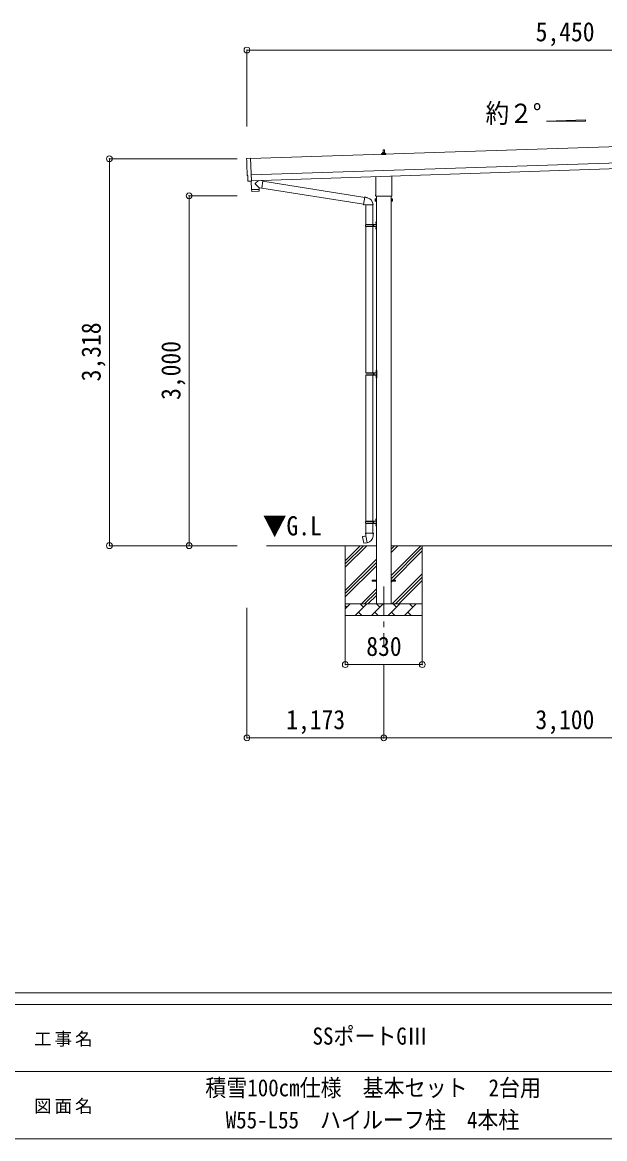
# Model space of a CAD drawing. Units: millimetres at full size, sheet at 1:50; some dimension numbers follow another scale. Extents: x -14053 to 14053, y -9700 to 9700.
# Drawn here: x -717 to 4276, y -9700 to -128 of the extents above; entities that cross this region are included whole.
import ezdxf
from ezdxf.enums import TextEntityAlignment as Align

# ---------------------------------------------------------------- set-up
doc = ezdxf.new("R2010")
doc.units = ezdxf.units.MM
doc.header["$LTSCALE"] = 50
doc.header["$PDMODE"] = 32
doc.header["$PDSIZE"] = 50
doc.linetypes.add('CHAIN1', pattern=[8, 5, -1, 1, -1])
for name, color, linetype, lineweight in [('0-0_0', 7, 'Continuous', 9), ('0-1_Defpoints', 4, 'Continuous', 9), ('0-2_TEXT1', 7, 'Continuous', 9), ('0-6_PARTS1', 6, 'Continuous', 9), ('F-0', 7, 'Continuous', 9)]:
    doc.layers.add(name, color=color, linetype=linetype, lineweight=lineweight)
doc.styles.add('ＭＳ ゴシック', font='')
doc.styles.get('ＭＳ ゴシック').set_extended_font_data('MS Gothic')

msp = doc.modelspace()

# ---------------------------------------------------------------- linework, layer by layer
at = {"layer": '0-0_0'}
for p, q in [((2319.54, -4615.22), (1375.38, -4615.22)), ((2052.04, -4615.22), (2052.04, -5215.22)), ((2052.04, -4800.27), (2237.09, -4615.22)), ((2052.04, -4771.98), (2208.8, -4615.22)), ((2052.04, -4743.7), (2180.52, -4615.22)), ((5419.54, -4615.22), (2444.54, -4615.22)), ((2444.54, -4870.32), (2699.63, -4615.22)), ((2444.54, -4672.33), (2501.64, -4615.22)), ((2444.54, -4644.04), (2473.36, -4615.22)), ((2444.54, -4898.6), (2712.04, -4631.1)), ((2444.54, -4926.89), (2712.04, -4659.39)), ((2712.04, -4615.22), (2712.04, -5215.22)), ((2052.04, -4998.26), (2319.54, -4730.76)), ((2052.04, -5026.54), (2319.54, -4759.04)), ((2052.04, -5054.83), (2319.54, -4787.33)), ((2454.19, -5115.22), (2712.04, -4857.38)), ((2482.48, -5115.22), (2712.04, -4885.66)), ((2510.76, -5115.22), (2712.04, -4913.94)), ((2189.63, -5115.22), (2319.54, -4985.32)), ((2217.92, -5115.22), (2319.54, -5013.6)), ((2246.2, -5115.22), (2319.54, -5041.89)), ((2052.04, -5115.22), (2712.04, -5115.22)), ((2052.04, -5158.11), (2094.93, -5115.22)), ((2066.38, -5143.77), (2052.04, -5129.43)), ((2136.35, -5215.22), (2236.35, -5115.22)), ((2207.8, -5143.77), (2179.24, -5115.22)), ((2277.77, -5215.22), (2377.77, -5115.22)), ((2349.22, -5143.77), (2320.66, -5115.22)), ((2419.19, -5215.22), (2519.19, -5115.22)), ((2490.64, -5143.77), (2462.09, -5115.22)), ((2560.61, -5215.22), (2660.61, -5115.22)), ((2632.06, -5143.77), (2603.51, -5115.22)), ((2708.75, -5115.22), (2712.04, -5111.93)), ((2712.04, -5215.22), (2052.04, -5215.22)), ((2164.9, -5186.67), (2193.46, -5215.22)), ((2306.32, -5186.67), (2334.88, -5215.22)), ((2447.75, -5186.67), (2476.3, -5215.22)), ((2589.17, -5186.67), (2617.72, -5215.22))]:
    msp.add_line(p, q, dxfattribs=at)
at = {"layer": '0-1_Defpoints'}
for p, q in [((6623.4, -1117.14), (1240.39, -1296.57)), ((2376.04, -1245.96), (2376.76, -1222.43)), ((2377.76, -1221.46), (2386.31, -1221.46)), ((2387.31, -1222.43), (2388.04, -1245.96)), ((1245.05, -1436.49), (6628.06, -1257.06)), ((1246.72, -1486.47), (6629.73, -1307.03)), ((2363.79, -1261.46), (2363.79, -1253.74)), ((2400.29, -1261.46), (2363.79, -1261.46)), ((2364.17, -1252.96), (2399.9, -1252.96)), ((2364.55, -1252.77), (2371.27, -1251.14)), ((2371.65, -1250.96), (2392.42, -1250.96)), ((2372.04, -1250.17), (2372.04, -1245.96)), ((2373.04, -1245.96), (2391.04, -1245.96)), ((2392.04, -1250.17), (2392.04, -1245.96)), ((2399.52, -1252.77), (2392.8, -1251.14)), ((2400.29, -1261.46), (2400.29, -1253.74)), ((1227.22, -1490.89), (1220.3, -1490.76)), ((2313.74, -1605.45), (2313.74, -1450.9)), ((2450.34, -1446.35), (2450.34, -1605.45)), ((2312.04, -1614.22), (2312.04, -1608.72)), ((2449.97, -1617.72), (2314.1, -1617.72)), ((2319.54, -1617.72), (2319.54, -5115.22)), ((2444.54, -5115.22), (2444.54, -1617.72)), ((2452.04, -1608.72), (2452.04, -1614.22)), ((2308.04, -1643.72), (2308.79, -1642.4)), ((2308.04, -1643.72), (2308.04, -1660.72)), ((2308.04, -1660.72), (2308.79, -1662.03)), ((2315.04, -1647.31), (2308.79, -1647.31)), ((2315.04, -1657.13), (2308.79, -1657.13)), ((2315.04, -1662.03), (2308.79, -1662.03)), ((2317.54, -1661.42), (2315.04, -1661.42)), ((2446.54, -1661.42), (2449.04, -1661.42)), ((2449.04, -1647.31), (2455.28, -1647.31)), ((2449.04, -1657.13), (2455.28, -1657.13)), ((2449.04, -1662.03), (2455.28, -1662.03)), ((2456.04, -1643.72), (2455.28, -1642.4)), ((2456.04, -1660.72), (2455.28, -1662.03)), ((2456.04, -1643.72), (2456.04, -1660.72)), ((2282.04, -4910.72), (2319.54, -4910.72)), ((2282.04, -4919.72), (2282.04, -4910.72)), ((2282.04, -4919.72), (2319.54, -4919.72)), ((2444.54, -4910.72), (2482.04, -4910.72)), ((2444.54, -4919.72), (2482.04, -4919.72)), ((2482.04, -4919.72), (2482.04, -4910.72))]:
    msp.add_line(p, q, dxfattribs=at)
at = {"layer": '0-1_Defpoints', "color": 7, "linetype": 'CHAIN1'}
msp.add_line((2382.04, -4965.22), (2382.04, -5465.22), dxfattribs=at)
at = {"layer": '0-1_Defpoints'}
for points in [[(1208.72, -1294.19), (1240.22, -1291.49), (1246.81, -1489.23)], [(1217.36, -1487.86), (1215.79, -1440.86), (1215.19, -1440.88)], [(1227.96, -1490.59), (1228.6, -1489.94), (1246.85, -1490.23)], [(2315.04, -1662.03), (2315.04, -1642.4), (2308.79, -1642.4)], [(2315.04, -1661.42), (2315.04, -1643.02), (2317.54, -1643.02)], [(2449.04, -1661.42), (2449.04, -1643.02), (2446.54, -1643.02)], [(2449.04, -1662.03), (2449.04, -1642.4), (2455.28, -1642.4)]]:
    msp.add_lwpolyline(points, dxfattribs=at)
for points in [[(2317.54, -1662.72), (2317.54, -1641.72), (2319.54, -1641.72), (2319.54, -1662.72)], [(2446.54, -1662.72), (2446.54, -1641.72), (2444.54, -1641.72), (2444.54, -1662.72)]]:
    msp.add_lwpolyline(points, close=True, dxfattribs=at)
for centre, radius, start, end in [((2376.12, -1246.59), 4.13, 90, 171.17633), ((2377.76, -1222.46), 1, 90, 178.60509), ((2385.37, -1245.96), 4.83, 133.60282, 180), ((2378.7, -1245.96), 4.83, 0, 46.39718), ((2386.31, -1222.46), 1, 1.39491, 90), ((2387.95, -1246.59), 4.13, 8.82367, 90), ((2364.79, -1253.74), 1, 103.62699, 180), ((2371.04, -1250.17), 1, 283.62699, 0), ((2373.04, -1246.96), 1, 90, 180), ((2391.04, -1246.96), 1, 0, 90), ((2393.04, -1250.17), 1, 180, 256.37301), ((2399.29, -1253.74), 1, 0, 76.37301), ((2316.04, -1608.72), 4, 125.09963, 180), ((2316.04, -1614.22), 4, 180, 194.47751), ((2316.04, -1614.22), 4, 194.47751, 241.04498), ((2448.04, -1614.22), 4, 298.95502, 345.52249), ((2448.04, -1608.72), 4, 0, 54.90037), ((2448.04, -1614.22), 4, 345.52249, 0), ((2312.38, -1644.86), 4.34, 145.61575, 214.38425), ((2324.28, -1652.22), 16.24, 162.41205, 197.58795), ((2312.38, -1659.58), 4.34, 145.61575, 214.38425), ((2439.79, -1652.22), 16.24, 342.41205, 17.58795), ((2451.69, -1644.86), 4.34, 325.61575, 34.38425), ((2451.69, -1659.58), 4.34, 325.61575, 34.38425)]:
    msp.add_arc(centre, radius, start, end, dxfattribs=at)
for centre, major_axis, ratio, start_param, end_param in [((1208.98, -1297.18), (-3, -0.1), 0.99863, 4.7647489, 6.2979817), ((-3551.89, -1526.34), (4760.73, 158.69), 0.99863, 6.2686928, 6.2979817), ((1215.05, -1436.48), (-4.4, -0.15), 0.99863, 6.2686928, 7.8539816), ((1220.36, -1487.75), (-2.11, -2.14), 0.9974, 5.5252311, 7.0411395), ((1227.25, -1489.89), (-0.704, -0.714), 0.9974, 0.7579542, 1.5707963)]:
    msp.add_ellipse(centre, major_axis=major_axis, ratio=ratio, start_param=start_param, end_param=end_param, dxfattribs=at)
at = {"layer": '0-2_TEXT1'}
for p, q in [((1246.81, -1489.23), (1246.85, -1490.23)), ((1312.38, -1547.3), (1280.89, -1514.78)), ((1308.14, -1484.42), (1280.92, -1507.45)), ((1345.83, -1487.71), (1319.91, -1484.03)), ((1345.83, -1487.71), (1336.86, -1550.78)), ((1346.06, -1489.62), (2218.17, -1628.47)), ((1248.85, -1562.44), (1249.51, -1575.47)), ((1310.12, -1576.4), (1252.61, -1578.32)), ((1253.32, -1561.29), (1253.37, -1562.29)), ((1308.29, -1559.46), (1308.3, -1560.46)), ((1312.38, -1547.3), (1336.86, -1550.78)), ((1312.38, -1547.3), (1312.78, -1559.31)), ((1336.63, -1548.87), (2207.74, -1687.56)), ((2218.49, -1626.65), (2212.95, -1658.02)), ((2218.49, -1626.65), (2219.63, -1624.67)), ((2219.63, -1624.67), (2223.19, -1625.3)), ((2223.19, -1625.3), (2223.61, -1627.65)), ((2207.42, -1689.38), (2212.95, -1658.02)), ((2207.42, -1689.38), (2207.82, -1691.64)), ((2207.42, -1689.38), (2212.58, -1690.2)), ((2207.82, -1691.64), (2211.38, -1692.26)), ((2211.38, -1692.26), (2212.58, -1690.2)), ((2212.58, -1690.2), (2227.18, -1692.51)), ((2227.18, -1692.51), (2229.39, -1691.53)), ((2289.68, -1691.92), (2228.5, -1691.92)), ((2229.54, -1691.92), (2229.54, -1861.22)), ((2238.12, -1630.47), (2239.81, -1632.1)), ((2239.81, -1632.1), (2241.92, -1632.55)), ((2289.54, -1691.92), (2289.54, -1861.22)), ((2226.54, -1863.22), (2276.87, -1863.22)), ((2226.54, -1877.22), (2276.87, -1877.22)), ((2227.54, -1861.22), (2313.54, -1861.22)), ((2227.54, -1861.22), (2227.54, -1863.22)), ((2227.54, -1879.22), (2227.54, -1877.22)), ((2227.54, -1879.22), (2313.54, -1879.22)), ((2229.54, -1879.22), (2229.54, -3133.72)), ((2286.54, -1861.22), (2286.54, -1865.72)), ((2286.54, -1865.72), (2288.54, -1865.72)), ((2286.54, -1879.22), (2286.54, -1874.72)), ((2286.54, -1874.72), (2288.54, -1874.72)), ((2288.54, -1865.72), (2288.54, -1870.22)), ((2288.54, -1874.72), (2288.54, -1870.22)), ((2289.54, -1879.22), (2289.54, -3133.72)), ((2294.54, -1861.22), (2294.54, -1870.22)), ((2294.54, -1865.72), (2297.54, -1865.72)), ((2294.54, -1879.22), (2294.54, -1870.22)), ((2294.54, -1874.72), (2297.54, -1874.72)), ((2297.54, -1865.72), (2297.54, -1870.22)), ((2297.54, -1874.72), (2297.54, -1870.22)), ((2313.23, -1844.07), (2315.28, -1845.07)), ((2313.23, -1892.07), (2315.28, -1893.07)), ((2314.5, -1842.07), (2315.14, -1842.07)), ((2314.5, -1842.07), (2314.5, -1850.37)), ((2314.5, -1850.37), (2315.14, -1850.37)), ((2314.5, -1890.07), (2315.14, -1890.07)), ((2314.5, -1890.07), (2314.5, -1898.37)), ((2314.5, -1898.37), (2315.14, -1898.37)), ((2315.14, -1842.07), (2315.14, -1850.37)), ((2315.14, -1842.07), (2315.54, -1842.47)), ((2315.14, -1850.37), (2315.54, -1849.97)), ((2315.14, -1890.07), (2315.14, -1898.37)), ((2315.14, -1890.07), (2315.54, -1890.47)), ((2315.14, -1898.37), (2315.54, -1897.97)), ((2315.28, -1845.07), (2315.89, -1846.22)), ((2315.28, -1893.07), (2315.89, -1894.22)), ((2315.54, -1838.22), (2318.54, -1836.72)), ((2315.54, -1838.22), (2315.54, -1870.22)), ((2315.54, -1842.47), (2315.54, -1849.97)), ((2315.54, -1902.22), (2315.54, -1870.22)), ((2315.54, -1890.47), (2315.54, -1897.97)), ((2315.54, -1902.22), (2318.54, -1903.72)), ((2318.54, -1836.72), (2318.54, -1870.22)), ((2318.54, -1836.72), (2319.54, -1836.72)), ((2318.54, -1903.72), (2318.54, -1870.22)), ((2318.54, -1903.72), (2319.54, -1903.72)), ((2319.54, -1836.72), (2319.54, -1870.22)), ((2319.54, -1903.72), (2319.54, -1870.22)), ((2229.04, -3135.72), (2279.37, -3135.72)), ((2229.04, -3149.72), (2279.37, -3149.72)), ((2229.54, -3151.71), (2229.54, -4406.22)), ((2230.04, -3133.72), (2316.04, -3133.72)), ((2230.04, -3151.72), (2316.04, -3151.72)), ((2289.04, -3133.72), (2289.04, -3138.22)), ((2289.04, -3138.22), (2291.04, -3138.22)), ((2289.04, -3151.72), (2289.04, -3147.22)), ((2289.04, -3147.22), (2291.04, -3147.22)), ((2289.54, -3151.71), (2289.54, -4406.22)), ((2291.04, -3138.22), (2291.04, -3142.72)), ((2291.04, -3147.22), (2291.04, -3142.72)), ((2297.04, -3133.72), (2297.04, -3142.72)), ((2297.04, -3138.22), (2300.04, -3138.22)), ((2297.04, -3151.72), (2297.04, -3142.72)), ((2297.04, -3147.22), (2300.04, -3147.22)), ((2300.04, -3138.22), (2300.04, -3142.72)), ((2300.04, -3147.22), (2300.04, -3142.72)), ((2315.73, -3116.57), (2317.78, -3117.57)), ((2317, -3114.57), (2317.64, -3114.57)), ((2317, -3114.57), (2317, -3122.87)), ((2317, -3122.87), (2317.64, -3122.87)), ((2317.64, -3114.57), (2317.64, -3122.87)), ((2317.64, -3114.57), (2318.04, -3114.97)), ((2317.64, -3122.87), (2318.04, -3122.47)), ((2317.78, -3117.57), (2318.39, -3118.72)), ((2318.04, -3110.72), (2321.04, -3109.22)), ((2318.04, -3110.72), (2318.04, -3142.72)), ((2318.04, -3114.97), (2318.04, -3122.47)), ((2318.04, -3174.72), (2318.04, -3142.72)), ((2321.04, -3109.22), (2321.04, -3142.72)), ((2321.04, -3109.22), (2322.04, -3109.22)), ((2321.04, -3176.22), (2321.04, -3142.72)), ((2322.04, -3109.22), (2322.04, -3142.72)), ((2322.04, -3176.22), (2322.04, -3142.72)), ((2315.73, -3164.57), (2317.78, -3165.57)), ((2317, -3162.57), (2317.64, -3162.57)), ((2317, -3162.57), (2317, -3170.87)), ((2317, -3170.87), (2317.64, -3170.87)), ((2317.64, -3162.57), (2317.64, -3170.87)), ((2317.64, -3162.57), (2318.04, -3162.97)), ((2317.64, -3170.87), (2318.04, -3170.47)), ((2317.78, -3165.57), (2318.39, -3166.72)), ((2318.04, -3162.97), (2318.04, -3170.47)), ((2318.04, -3174.72), (2321.04, -3176.22)), ((2321.04, -3176.22), (2322.04, -3176.22)), ((2313.23, -4389.07), (2315.28, -4390.07)), ((2314.5, -4387.07), (2315.14, -4387.07)), ((2314.5, -4387.07), (2314.5, -4395.37)), ((2314.5, -4395.37), (2315.14, -4395.37)), ((2315.14, -4387.07), (2315.14, -4395.37)), ((2315.14, -4387.07), (2315.54, -4387.47)), ((2315.14, -4395.37), (2315.54, -4394.97)), ((2315.28, -4390.07), (2315.89, -4391.22)), ((2315.54, -4383.22), (2318.54, -4381.72)), ((2315.54, -4383.22), (2315.54, -4415.22)), ((2315.54, -4387.47), (2315.54, -4394.97)), ((2318.54, -4381.72), (2318.54, -4415.22)), ((2318.54, -4381.72), (2319.54, -4381.72)), ((2319.54, -4381.72), (2319.54, -4415.22)), ((2226.54, -4408.22), (2276.87, -4408.22)), ((2226.54, -4422.22), (2276.87, -4422.22)), ((2227.54, -4406.22), (2313.54, -4406.22)), ((2227.54, -4406.22), (2227.54, -4408.22)), ((2227.54, -4424.22), (2227.54, -4422.22)), ((2227.54, -4424.22), (2313.54, -4424.22)), ((2229.54, -4424.22), (2229.54, -4509.15)), ((2286.54, -4406.22), (2286.54, -4410.72)), ((2286.54, -4410.72), (2288.54, -4410.72)), ((2286.54, -4424.22), (2286.54, -4419.72)), ((2286.54, -4419.72), (2288.54, -4419.72)), ((2288.54, -4410.72), (2288.54, -4415.22)), ((2288.54, -4419.72), (2288.54, -4415.22)), ((2289.54, -4424.22), (2289.54, -4509.15)), ((2294.54, -4406.22), (2294.54, -4415.22)), ((2294.54, -4410.72), (2297.54, -4410.72)), ((2294.54, -4424.22), (2294.54, -4415.22)), ((2294.54, -4419.72), (2297.54, -4419.72)), ((2297.54, -4410.72), (2297.54, -4415.22)), ((2297.54, -4419.72), (2297.54, -4415.22)), ((2313.23, -4437.07), (2315.28, -4438.07)), ((2314.5, -4435.07), (2315.14, -4435.07)), ((2314.5, -4435.07), (2314.5, -4443.37)), ((2314.5, -4443.37), (2315.14, -4443.37)), ((2315.14, -4435.07), (2315.14, -4443.37)), ((2315.14, -4435.07), (2315.54, -4435.47)), ((2315.14, -4443.37), (2315.54, -4442.97)), ((2315.28, -4438.07), (2315.89, -4439.22)), ((2315.54, -4447.22), (2315.54, -4415.22)), ((2315.54, -4435.47), (2315.54, -4442.97)), ((2315.54, -4447.22), (2318.54, -4448.72)), ((2318.54, -4448.72), (2318.54, -4415.22)), ((2318.54, -4448.72), (2319.54, -4448.72)), ((2319.54, -4448.72), (2319.54, -4415.22)), ((2201.08, -4537.6), (2200.27, -4538.77)), ((2200.27, -4538.77), (2209.89, -4593.33)), ((2228.94, -4532.35), (2201.08, -4537.6)), ((2213.82, -4534.99), (2213.61, -4535.24)), ((2223.91, -4592.24), (2223.63, -4592.08)), ((2227.69, -4509.15), (2225.54, -4509.93)), ((2225.54, -4509.93), (2225.54, -4513.55)), ((2225.54, -4513.55), (2227.78, -4514.36)), ((2227.69, -4509.15), (2259.54, -4509.15)), ((2227.69, -4509.15), (2227.78, -4514.36)), ((2227.78, -4514.36), (2228.03, -4529.15)), ((2228.03, -4529.15), (2229.39, -4531.15)), ((2239.3, -4589.64), (2229.16, -4532.17)), ((2229.19, -4531.35), (2229.19, -4532.05)), ((2229.39, -4531.15), (2229.35, -4531.15)), ((2239.6, -4590.41), (2239.36, -4589.74)), ((2291.39, -4509.15), (2259.54, -4509.15)), ((2289.72, -4531.09), (2289.65, -4533.25)), ((2291.04, -4529.15), (2289.72, -4531.09)), ((2293.54, -4513.55), (2291.29, -4514.36)), ((2291.39, -4509.15), (2293.54, -4509.93)), ((2293.54, -4509.93), (2293.54, -4513.55))]:
    msp.add_line(p, q, dxfattribs=at)
for points in [[(1246.45, -1490.23), (1248.82, -1561.44), (1312.78, -1559.31)], [(1313.02, -1573.36), (1312.82, -1560.3), (1248.85, -1562.44)], [(2218.49, -1626.65), (2223.61, -1627.65), (2238.12, -1630.47)], [(2313.23, -1848.37), (2315.28, -1847.37), (2315.89, -1846.22)], [(2313.23, -1896.37), (2315.28, -1895.37), (2315.89, -1894.22)], [(2315.73, -3120.87), (2317.78, -3119.87), (2318.39, -3118.72)], [(2315.73, -3168.87), (2317.78, -3167.87), (2318.39, -3166.72)], [(2313.23, -4393.37), (2315.28, -4392.37), (2315.89, -4391.22)], [(2313.23, -4441.37), (2315.28, -4440.37), (2315.89, -4439.22)], [(2239.03, -4589.55), (2211.05, -4594.15), (2209.89, -4593.33)], [(2216.06, -4534.77), (2215.78, -4534.62), (2213.82, -4534.99)], [(2226.1, -4591.68), (2225.88, -4591.91), (2223.91, -4592.24)], [(2291.39, -4509.15), (2291.29, -4514.36), (2291.04, -4529.15)]]:
    msp.add_lwpolyline(points, dxfattribs=at)
for centre, radius, start, end in [((1284.31, -1511.13), 5, 132.56466, 226.88314), ((1252.51, -1575.32), 3, 182.90915, 271.95747), ((1310.02, -1573.41), 3, 271.90915, 0.90915), ((2229.39, -1691.53), 60.3, 359.62495, 78), ((2275.29, -1870.22), 49.25, 171.82876, 180.00002), ((2275.29, -1870.22), 49.25, 180.00002, 188.17127), ((2276.87, -1861.22), 2, 270, 359.99998), ((2276.87, -1879.22), 2, 0.00005, 90.00004), ((2318.83, -1846.22), 6, 136.21765, 223.78235), ((2318.83, -1894.22), 6, 136.21765, 223.78235), ((2313.54, -1859.22), 2, 270, 359.99998), ((2313.54, -1881.22), 2, 0.00005, 90.00004), ((2279.37, -3133.72), 2, 270, 359.99998), ((2279.37, -3151.72), 2, 0.00005, 90.00004), ((2321.33, -3118.72), 6, 136.21765, 223.78235), ((2316.04, -3131.72), 2, 270, 359.99998), ((2316.04, -3153.72), 2, 0.00005, 90.00004), ((2321.33, -3166.72), 6, 136.21765, 223.78235), ((2318.83, -4391.22), 6, 136.21765, 223.78235), ((2275.29, -4415.22), 49.25, 171.82876, 180.00002), ((2275.29, -4415.22), 49.25, 180.00002, 188.17127), ((2276.87, -4406.22), 2, 270, 359.99998), ((2276.87, -4424.22), 2, 0.00005, 90.00004), ((2318.83, -4439.22), 6, 136.21765, 223.78235), ((2313.54, -4404.22), 2, 270, 359.99998), ((2313.54, -4426.22), 2, 0.00005, 90.00004), ((2228.89, -4532.05), 0.3, 280.66842, 0), ((2229.39, -4531.35), 0.2, 100, 180), ((2239.08, -4589.85), 0.3, 20, 99.33158), ((2239.79, -4590.34), 0.2, 200, 279.96938), ((2229.39, -4531.15), 60.3, 279.96938, 358)]:
    msp.add_arc(centre, radius, start, end, dxfattribs=at)
at = {"layer": '0-6_PARTS1'}
for p, q in [((1209.04, -364.99), (1209.04, -1021.63)), ((1209.04, -364.99), (6659.04, -364.99)), ((29.4, -1297.17), (1124.01, -1297.17)), ((29.4, -4615.22), (29.4, -1297.17)), ((713.15, -1615.22), (1124.01, -1615.22)), ((713.15, -4615.22), (713.15, -1615.22)), ((29.4, -4615.22), (1124.01, -4615.22)), ((713.15, -4615.22), (1124.01, -4615.22)), ((1209.04, -6263.05), (1209.04, -5148.45)), ((2052.04, -5635), (2052.04, -5215.22)), ((2712.04, -5635), (2712.04, -5215.22)), ((2052.04, -5635), (2712.04, -5635)), ((2382.04, -6263.05), (2382.04, -5635)), ((1209.04, -6263.05), (2382.04, -6263.05)), ((2382.04, -6263.05), (5482.04, -6263.05))]:
    msp.add_line(p, q, dxfattribs=at)
at = {"layer": '0-6_PARTS1', "color": 4}
for p, q in [((3776.72, -975.03), (4112.72, -962.61)), ((4112.72, -975.03), (3776.72, -975.03)), ((4112.72, -962.61), (4112.72, -975.03))]:
    msp.add_line(p, q, dxfattribs=at)
at = {"layer": '0-6_PARTS1'}
for p in [(1209.04, -364.99), (29.4, -1297.17), (713.15, -1615.22), (29.4, -4615.22), (713.15, -4615.22), (2052.04, -5635), (2712.04, -5635), (1209.04, -6263.05), (2382.04, -6263.05)]:
    msp.add_point(p, dxfattribs=at)
at = {"layer": 'F-0', "color": 5, "lineweight": 5}
for p, q in [((-14053.43, -8450), (13346.57, -8450)), ((-14053.43, -8550), (8901.98, -8550)), ((-5748.03, -9125), (4501.97, -9125)), ((-14053.43, -9700), (13346.57, -9700))]:
    msp.add_line(p, q, dxfattribs=at)

# ---------------------------------------------------------------- texts
at = {"layer": '0-0_0', "style": 'ＭＳ ゴシック', "width": 0.9}
msp.add_text('▼G.L', height=165, dxfattribs=at).set_placement((1345.42, -4576.77), align=Align.BOTTOM_LEFT)
at = {"layer": '0-6_PARTS1', "color": 7, "style": 'ＭＳ ゴシック', "width": 0.9}
for s, p in [('5,450', (3684.04, -339.99)), ('約２°', (3254.42, -1039.52)), ('830', (2232.04, -5610)), ('1,173', (1545.54, -6238.05)), ('3,100', (3682.04, -6238.05))]:
    msp.add_text(s, height=165, dxfattribs=at).set_placement(p, align=Align.BOTTOM_LEFT)
for s, p in [('3,318', (4.4, -3206.19)), ('3,000', (688.15, -3365.22))]:
    msp.add_text(s, height=165, rotation=90, dxfattribs=at).set_placement(p, align=Align.BOTTOM_LEFT)
at = {"layer": 'F-0', "style": 'ＭＳ ゴシック', "width": 0.9}
for s, p in [('SSポートGⅢ', (1770.72, -8937.5)), ('積雪100cm仕様\u3000基本セット\u30002台用', (851.97, -9380.76)), ('W55-L55\u3000ハイルーフ柱\u30004本柱', (1026.97, -9656.45))]:
    msp.add_text(s, height=146.6, dxfattribs=at).set_placement(p, align=Align.BOTTOM_LEFT)
at = {"layer": 'F-0', "char_height": 110, "attachment_point": 7, "style": 'ＭＳ ゴシック'}
for s, insert in [('\\T1.17;工事名', (-616.19, -8912.5)), ('\\T1.17;図面名', (-616.19, -9487.5))]:
    msp.add_mtext(s, dxfattribs=dict(at, insert=insert))

doc.saveas('drawing.dxf')
